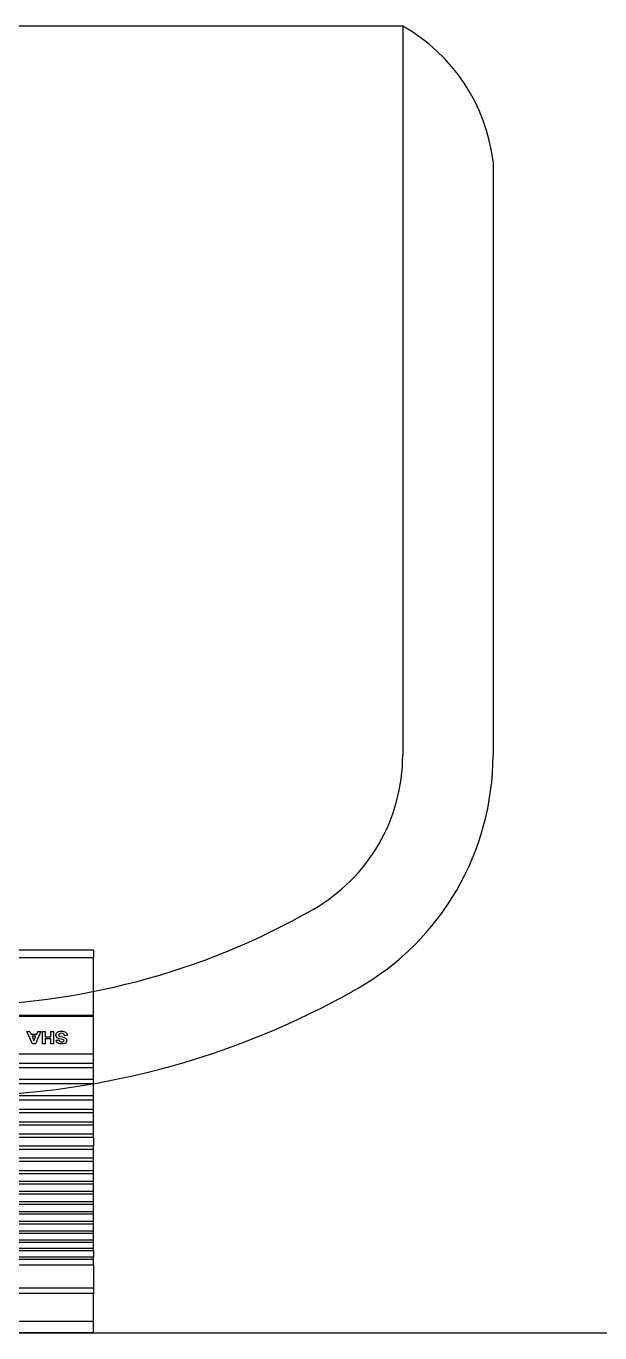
# Model space of a CAD drawing. Header units: inches. Extents: x 16928 to 514628, y -1471 to 241387.
# Drawn here: x 54292 to 54615, y 25760 to 26496 of the extents above; entities that cross this region are included whole.
import ezdxf

# ---------------------------------------------------------------- set-up
doc = ezdxf.new("R2010")
doc.units = ezdxf.units.IN
doc.header["$MEASUREMENT"] = 0
for name, color, linetype in [('Cabinet', 8, 'Continuous'), ('Edges', 7, 'Continuous'), ('WALL', 1, 'Continuous')]:
    doc.layers.add(name, color=color, linetype=linetype)

# ---------------------------------------------------------------- blocks, each defined once
blk = doc.blocks.new('meja mesyuarat')
at = {"color": 8}
for p, q in [((4163.6, -2689.9), (3655.6, -2689.9)), ((4163.6, -2689.9), (4163.6, -3099.93)), ((4214.4, -2766.1), (4214.4, -3100.05))]:
    blk.add_line(p, q, dxfattribs=at)
for centre, radius, start, end in [((4113.94, -2778.04), 101.17, 6.77827, 60.60186), ((4063.6, -3099.93), 100, 299.71701, 0), ((4063.4, -3100.05), 151, 299.67455, 0), ((3909.6, -2830.13), 410.66, 240.28299, 299.71701), ((3909.6, -2830.13), 461.66, 240.32545, 299.67455)]:
    blk.add_arc(centre, radius, start, end, dxfattribs=at)
blk = doc.blocks.new('air con')
at = {"layer": 'Edges'}
for p, q in [((71.402, 41.898), (152.402, 41.898)), ((71.402, 41.898), (71.402, 41.095)), ((71.402, 41.095), (152.402, 41.095)), ((71.402, 41.095), (71.402, 39.122)), ((71.402, 39.122), (152.402, 39.122)), ((71.402, 38.724), (71.402, 39.122)), ((152.402, 38.724), (71.402, 38.724)), ((71.402, 37.092), (71.402, 38.724)), ((71.402, 37.092), (71.402, 36.701)), ((152.402, 37.092), (71.402, 37.092)), ((152.402, 36.701), (71.402, 36.701)), ((71.402, 36.701), (71.402, 36.542)), ((152.402, 36.542), (71.402, 36.542)), ((71.402, 36.078), (71.402, 36.542)), ((152.402, 36.078), (71.402, 36.078)), ((71.402, 36.078), (71.402, 35.914)), ((152.402, 35.914), (71.402, 35.914)), ((71.402, 35.914), (71.402, 35.493)), ((71.402, 35.493), (71.402, 35.34)), ((152.402, 35.493), (71.402, 35.493)), ((152.402, 35.34), (71.402, 35.34)), ((71.402, 35.34), (71.402, 34.877)), ((152.402, 34.877), (71.402, 34.877)), ((71.402, 34.877), (71.402, 34.709)), ((152.402, 34.709), (71.402, 34.709)), ((71.402, 34.709), (71.402, 34.207)), ((152.402, 34.207), (71.402, 34.207)), ((71.402, 34.207), (71.402, 34.022)), ((71.402, 34.022), (71.402, 33.51)), ((152.402, 34.022), (71.402, 34.022)), ((152.402, 33.51), (71.402, 33.51)), ((71.402, 33.51), (71.402, 33.335)), ((152.402, 33.335), (71.402, 33.335)), ((71.402, 33.335), (71.402, 32.826)), ((152.402, 32.826), (71.402, 32.826)), ((71.402, 32.826), (71.402, 32.625)), ((152.402, 32.625), (71.402, 32.625)), ((71.402, 32.625), (71.402, 32.098)), ((152.402, 32.098), (71.402, 32.098)), ((71.402, 32.098), (71.402, 31.911)), ((152.402, 31.911), (71.402, 31.911)), ((71.402, 31.911), (71.402, 31.378)), ((152.402, 31.378), (71.402, 31.378)), ((71.402, 31.378), (71.402, 31.189)), ((152.402, 31.189), (71.402, 31.189)), ((71.402, 31.189), (71.402, 30.654)), ((152.402, 30.654), (71.402, 30.654)), ((71.402, 30.654), (71.402, 30.439)), ((152.402, 30.439), (71.402, 30.439)), ((71.402, 30.439), (71.402, 29.791)), ((152.402, 29.791), (71.402, 29.791)), ((71.402, 29.791), (71.402, 29.562)), ((71.402, 29.562), (71.402, 28.935)), ((152.402, 29.562), (71.402, 29.562)), ((152.402, 28.935), (71.402, 28.935)), ((71.402, 28.935), (71.402, 28.714)), ((152.402, 28.714), (71.402, 28.714)), ((71.402, 28.092), (71.402, 28.714)), ((152.402, 28.092), (71.402, 28.092)), ((71.402, 28.092), (71.402, 27.871)), ((71.402, 27.871), (71.402, 27.226)), ((152.402, 27.871), (71.402, 27.871)), ((152.402, 27.226), (71.402, 27.226)), ((71.402, 27.226), (71.402, 27.024)), ((71.402, 27.024), (71.402, 26.349)), ((152.402, 27.024), (71.402, 27.024)), ((152.402, 26.349), (71.402, 26.349)), ((71.402, 26.349), (71.402, 26.117)), ((152.402, 26.117), (71.402, 26.117)), ((71.402, 26.117), (71.402, 25.469)), ((152.402, 25.469), (71.402, 25.469)), ((71.402, 25.469), (71.402, 25.162)), ((152.402, 25.162), (71.402, 25.162)), ((71.402, 25.162), (71.402, 24.304)), ((152.402, 24.304), (71.402, 24.304)), ((71.402, 24.304), (71.402, 24.002)), ((152.402, 24.002), (71.402, 24.002)), ((71.402, 24.002), (71.402, 23.184)), ((71.402, 23.184), (71.402, 22.883)), ((152.402, 23.184), (71.402, 23.184)), ((152.402, 22.883), (71.402, 22.883)), ((71.402, 22.883), (71.402, 22.213)), ((152.402, 22.213), (71.402, 22.213)), ((71.402, 22.213), (71.402, 19.568)), ((73.283, 21.282), (73.294, 21.346)), ((73.289, 21.232), (73.283, 21.282)), ((73.306, 21.186), (73.289, 21.232)), ((73.294, 21.346), (73.326, 21.406)), ((73.326, 21.406), (73.378, 21.457)), ((73.378, 21.457), (73.448, 21.494)), ((73.448, 21.494), (73.537, 21.517)), ((73.481, 21.324), (73.473, 21.293)), ((73.473, 21.293), (73.48, 21.265)), ((73.48, 21.265), (73.502, 21.241)), ((73.504, 21.347), (73.481, 21.324)), ((73.502, 21.241), (73.567, 21.212)), ((73.563, 21.371), (73.504, 21.347)), ((73.537, 21.517), (73.642, 21.525)), ((73.64, 21.379), (73.563, 21.371)), ((73.567, 21.212), (73.685, 21.182)), ((73.713, 21.372), (73.64, 21.379)), ((73.642, 21.525), (73.729, 21.52)), ((73.766, 21.35), (73.713, 21.372)), ((73.729, 21.52), (73.804, 21.507)), ((73.8, 21.311), (73.766, 21.35)), ((73.82, 21.253), (73.8, 21.311)), ((73.804, 21.507), (73.868, 21.484)), ((74.019, 21.261), (73.82, 21.253)), ((73.868, 21.484), (73.921, 21.453)), ((73.921, 21.453), (73.962, 21.414)), ((73.962, 21.414), (73.992, 21.369)), ((73.992, 21.369), (74.011, 21.318)), ((74.011, 21.318), (74.019, 21.261)), ((74.215, 20.639), (74.215, 21.51)), ((74.215, 21.51), (74.413, 21.51)), ((74.413, 21.51), (74.413, 21.167)), ((74.802, 21.167), (74.802, 21.51)), ((74.802, 21.51), (75.001, 21.51)), ((75.001, 21.51), (75.001, 20.639)), ((75.106, 20.639), (75.489, 21.51)), ((75.592, 21.306), (75.459, 20.983)), ((75.489, 21.51), (75.699, 21.51)), ((75.727, 20.983), (75.592, 21.306)), ((75.699, 21.51), (76.093, 20.639)), ((73.247, 20.922), (73.441, 20.939)), ((73.262, 20.853), (73.247, 20.922)), ((73.287, 20.793), (73.262, 20.853)), ((73.322, 20.742), (73.287, 20.793)), ((73.334, 21.144), (73.306, 21.186)), ((73.367, 20.7), (73.322, 20.742)), ((73.374, 21.106), (73.334, 21.144)), ((73.422, 20.666), (73.367, 20.7)), ((73.412, 21.082), (73.374, 21.106)), ((73.462, 21.059), (73.412, 21.082)), ((73.488, 20.642), (73.422, 20.666)), ((73.441, 20.939), (73.467, 20.864)), ((73.598, 21.02), (73.462, 21.059)), ((73.467, 20.864), (73.511, 20.812)), ((73.565, 20.628), (73.488, 20.642)), ((73.511, 20.812), (73.574, 20.782)), ((73.653, 20.623), (73.565, 20.628)), ((73.574, 20.782), (73.655, 20.772)), ((73.757, 20.982), (73.598, 21.02)), ((73.771, 20.631), (73.653, 20.623)), ((73.655, 20.772), (73.739, 20.781)), ((73.685, 21.182), (73.811, 21.152)), ((73.739, 20.781), (73.8, 20.808)), ((73.8, 20.965), (73.757, 20.982)), ((73.867, 20.655), (73.771, 20.631)), ((73.828, 20.944), (73.8, 20.965)), ((73.8, 20.808), (73.836, 20.847)), ((73.811, 21.152), (73.899, 21.12)), ((73.843, 20.92), (73.828, 20.944)), ((73.836, 20.847), (73.848, 20.892)), ((73.848, 20.892), (73.843, 20.92)), ((73.943, 20.695), (73.867, 20.655)), ((73.899, 21.12), (73.961, 21.081)), ((74, 20.752), (73.943, 20.695)), ((73.961, 21.081), (74.008, 21.031)), ((74.035, 20.82), (74, 20.752)), ((74.008, 21.031), (74.037, 20.968)), ((74.047, 20.892), (74.035, 20.82)), ((74.037, 20.968), (74.047, 20.892)), ((74.413, 20.639), (74.215, 20.639)), ((74.413, 21.167), (74.802, 21.167)), ((74.802, 21.02), (74.413, 21.02)), ((74.413, 21.02), (74.413, 20.639)), ((74.802, 20.639), (74.802, 21.02)), ((75.001, 20.639), (74.802, 20.639)), ((75.317, 20.639), (75.106, 20.639)), ((75.398, 20.837), (75.317, 20.639)), ((75.791, 20.837), (75.398, 20.837)), ((75.459, 20.983), (75.727, 20.983)), ((75.877, 20.639), (75.791, 20.837)), ((76.093, 20.639), (75.877, 20.639)), ((152.402, 19.568), (71.402, 19.568)), ((71.402, 19.568), (71.402, 19.493)), ((152.402, 19.493), (71.402, 19.493)), ((71.402, 19.493), (71.402, 15.42)), ((76.855, 15.42), (71.402, 15.42)), ((71.402, 14.898), (71.402, 15.42)), ((71.402, 14.898), (152.402, 14.898))]:
    blk.add_line(p, q, dxfattribs=at)
blk = doc.blocks.new('2.5 HP AIR CONDITION')
at = {"xscale": 7.976701201297028, "yscale": 7.976701201297028, "zscale": 7.976701201297028}
blk.add_blockref('air con', (-1535.82, 107.06), dxfattribs=at)

msp = doc.modelspace()

# ---------------------------------------------------------------- linework, layer by layer
at = {"layer": 'WALL'}
msp.add_line((51213.56, 25760.48), (55138.56, 25760.48), dxfattribs=at)

# ---------------------------------------------------------------- block references
at = {"rotation": 180}
msp.add_blockref('2.5 HP AIR CONDITION', (53363.57, 26201.74), dxfattribs=at)
at = {"layer": 'Cabinet'}
msp.add_blockref('meja mesyuarat', (50340.32, 29185.48), dxfattribs=at)

doc.saveas('drawing.dxf')
